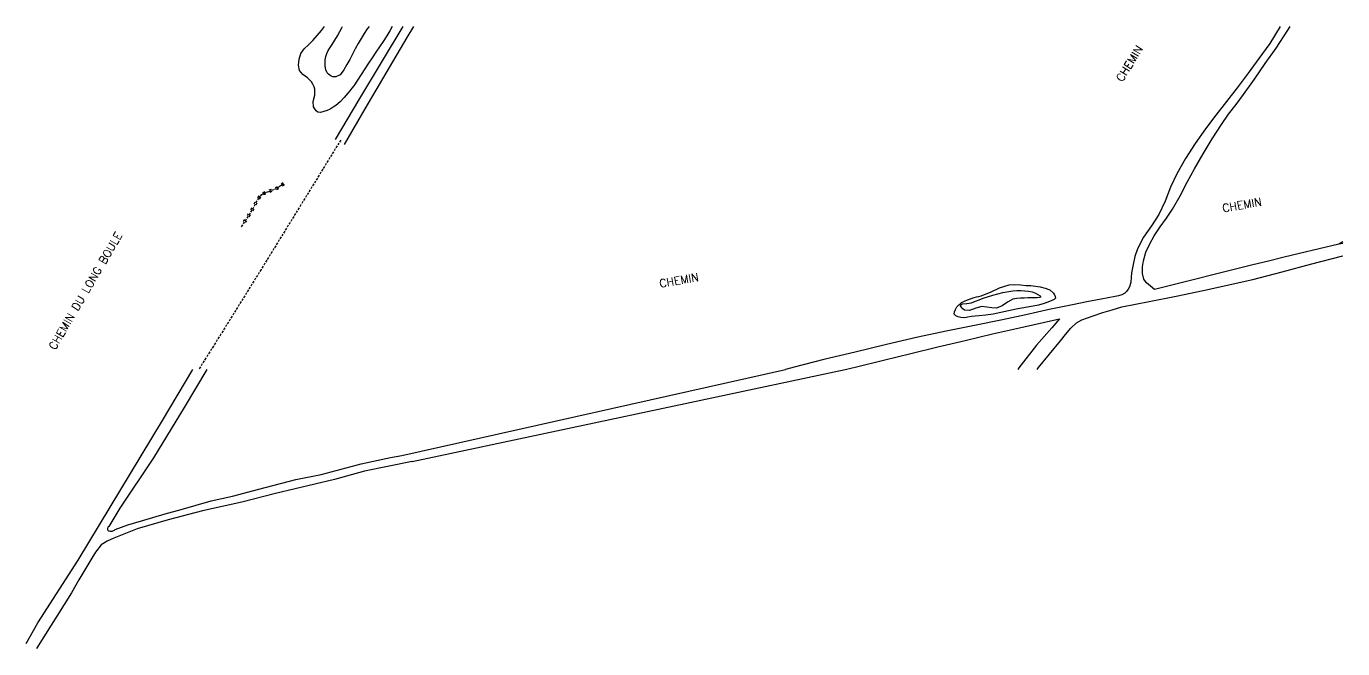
# Model space of a CAD drawing. Header units: millimetres. Extents: x 112069 to 113000, y 130019 to 131000.
# Drawn here: x 112712.2 to 113000, y 130864 to 131000 of the extents above; entities that cross this region are included whole.
import ezdxf

# ---------------------------------------------------------------- set-up
doc = ezdxf.new("R2010")
doc.units = ezdxf.units.MM
doc.linetypes.add('DASHED', pattern=[0.75, 0.5, -0.25])
doc.layers.get('0').update_dxf_attribs({"linetype": 'CONTINUOUS'})
for name, color, linetype in [('W0070', 7, 'DASHED'), ('W0071', 7, 'CONTINUOUS'), ('W0211', 2, 'CONTINUOUS'), ('W0214', 2, 'CONTINUOUS'), ('W0220', 5, 'DASHED'), ('W0989', 7, 'CONTINUOUS')]:
    doc.layers.add(name, color=color, linetype=linetype)
doc.styles.get("Standard").update_dxf_attribs({"font": 'romans.shx', "width": 0.85})

# ---------------------------------------------------------------- blocks, each defined once
blk = doc.blocks.new('t220o')
at = {"color": 0, "linetype": 'Continuous'}
for p, q in [((-0.25, 0.25), (0.25, 0.25)), ((-0.25, -0.25), (0.25, -0.25))]:
    blk.add_line(p, q, dxfattribs=at)

msp = doc.modelspace()

# ---------------------------------------------------------------- linework, layer by layer
at = {"layer": 'W0070'}
msp.add_lwpolyline([(112780.91, 130975.14), (112772.21, 130960.99), (112763.49, 130946.85), (112754.73, 130932.74), (112753.08, 130930.12), (112751.43, 130927.5), (112749.86, 130925)], dxfattribs=at)
at = {"layer": 'W0071'}
for points in [[(112794.5, 131000), (112789.96, 130992.49), (112784.82, 130983.89), (112779.67, 130975.28)], [(112781.77, 130974.16), (112786.29, 130981.97), (112790.82, 130989.79), (112795.41, 130997.56), (112796.88, 131000)], [(112986.31, 131000), (112984.05, 130996.24)], [(112985.46, 130995.25), (112988, 130999.15), (112988.55, 131000)], [(112984.05, 130996.24), (112981.7, 130992.99), (112979.34, 130989.75), (112976.95, 130986.53), (112974.62, 130983.56), (112972.25, 130980.62), (112969.98, 130977.6), (112967.77, 130974.41), (112965.65, 130971.15), (112963.73, 130967.78), (112962.38, 130964.83), (112961.16, 130961.81), (112959.81, 130958.86), (112958.21, 130956.37), (112956.48, 130953.94), (112955.12, 130951.36), (112954.58, 130949.67), (112954.17, 130947.92), (112953.84, 130946.16), (112953.75, 130945.11), (112953.69, 130944.06), (112953.42, 130943.09), (112953.13, 130942.57), (112952.76, 130942.07), (112952.34, 130941.65), (112951.71, 130941.33), (112951, 130941.13), (112950.28, 130940.93), (112947.17, 130940.35), (112944.07, 130939.76), (112940.96, 130939.16), (112935.85, 130938.09), (112930.75, 130936.96), (112925.65, 130935.85), (112919.47, 130934.59), (112913.29, 130933.36), (112907.12, 130932.06), (112900.26, 130930.48), (112893.42, 130928.82), (112886.58, 130927.17), (112880.03, 130925.48), (112878.19, 130925)], [(112980.38, 130947.86), (112958.89, 130942.47), (112958.01, 130943.2), (112957.14, 130943.93), (112956.5, 130944.76), (112956.2, 130946.01), (112956.24, 130947.41), (112956.43, 130948.78), (112956.97, 130950.64), (112957.84, 130952.44), (112958.81, 130954.18), (112960.06, 130956.16), (112961.45, 130958.07), (112962.79, 130960.01), (112964.45, 130962.93), (112966, 130965.92), (112967.59, 130968.88), (112969.49, 130972.15), (112971.44, 130975.39), (112973.5, 130978.56), (112975.07, 130980.77), (112976.69, 130982.95), (112978.31, 130985.13), (112980.71, 130988.49), (112983.08, 130991.87), (112985.46, 130995.25)], [(113000, 130952.56), (112999.17, 130952.37), (112990.58, 130950.37), (112987.18, 130949.54), (112983.78, 130948.7), (112980.38, 130947.86)], [(112980.33, 130944.65), (112986.79, 130946.37), (112993.25, 130948.1), (112999.73, 130949.75), (113000, 130949.81)], [(112933.19, 130925), (112933.52, 130925.42), (112935.89, 130928.38), (112938.33, 130931.28), (112939.42, 130932.68), (112940.53, 130934.07), (112941.81, 130935.21), (112942.96, 130935.82), (112944.21, 130936.29), (112945.47, 130936.74), (112947.53, 130937.44), (112949.62, 130938.07), (112951.71, 130938.7), (112957.66, 130939.87), (112963.6, 130941.05), (112969.53, 130942.27), (112973.13, 130943.05), (112976.74, 130943.85), (112980.33, 130944.65)], [(112891.21, 130925), (112893.67, 130925.6), (112899.62, 130927.05), (112905.56, 130928.5), (112911.51, 130929.93), (112917.45, 130931.36), (112923.4, 130932.77), (112929.36, 130934.14), (112932.27, 130934.78), (112935.18, 130935.41), (112938.1, 130936.04), (112936.41, 130934.13), (112934.73, 130932.22), (112933.08, 130930.29), (112929.2, 130925.35), (112928.94, 130925)], [(112714.72, 130869.67), (112723.52, 130883.33), (112741.97, 130913.82), (112748.57, 130925)], [(112751.62, 130925), (112746.67, 130916.68), (112740, 130905.68), (112732.63, 130894.67), (112730.18, 130890.7), (112730.1, 130890.63), (112730.03, 130890.57), (112729.98, 130890.47), (112729.97, 130890.37), (112729.92, 130890.23), (112729.92, 130890.12), (112729.93, 130890), (112729.98, 130889.87), (112730.22, 130889.77), (112730.47, 130889.7), (112730.7, 130889.68), (112730.92, 130889.68), (112731.12, 130889.73), (112731.32, 130889.8), (112731.48, 130889.9), (112731.6, 130890.02), (112734.4, 130891.08), (112737.87, 130892.07), (112742.53, 130893.48), (112746.02, 130894.42), (112752.57, 130896.27), (112757.22, 130897.33), (112762.98, 130898.83), (112771.1, 130900.93), (112776.63, 130902.08), (112785.37, 130904.42), (112791.82, 130905.8), (112794.27, 130906.22)], [(112794.27, 130906.22), (112878.19, 130925)], [(112796.53, 130904.9), (112891.21, 130925)], [(112796.53, 130904.9), (112786.08, 130902.8), (112779.57, 130900.97), (112766.67, 130897.92), (112759.32, 130896.03), (112750.72, 130894.12), (112743.17, 130892.18), (112736.43, 130890.18), (112731.27, 130888.12), (112729.83, 130887.5), (112728.52, 130886.68), (112727.27, 130885.08), (112726.27, 130883.37), (112723.68, 130879.03), (112722.07, 130876.17), (112714.4, 130863.99), (112714.4, 130863.99)], [(112712.17, 130865.09), (112714.72, 130869.67)]]:
    msp.add_lwpolyline(points, dxfattribs=at)
at = {"layer": 'W0211'}
for points in [[(112787.1, 131000), (112786.73, 130999.46), (112786.04, 130998.42), (112785.36, 130997.33), (112784.71, 130996.23), (112784.07, 130995.12), (112783.48, 130993.94), (112782.91, 130992.76), (112782.24, 130991.63), (112781.57, 130990.51), (112780.81, 130989.43), (112779.85, 130988.93), (112779.52, 130988.94), (112779.17, 130989), (112778.84, 130989.11), (112778.51, 130989.31), (112778.21, 130989.57), (112777.95, 130989.86), (112777.65, 130990.51), (112777.52, 130991.27), (112777.49, 130992.03), (112777.53, 130992.71), (112777.66, 130993.38), (112777.85, 130994.03), (112778.18, 130994.73), (112778.61, 130995.4), (112779.04, 130996.06), (112779.62, 130996.99), (112780.21, 130997.91), (112780.75, 130998.86), (112781.17, 130999.67), (112781.32, 131000)], [(113000, 130952.93), (112999.17, 130952.37)]]:
    msp.add_lwpolyline(points, dxfattribs=at)
msp.add_lwpolyline([(112921.41, 130940.58), (112923.53, 130941.28), (112925.7, 130941.84), (112927.9, 130942.17), (112928.77, 130942.24), (112929.64, 130942.26), (112930.51, 130942.22), (112931.32, 130942.12), (112932.12, 130941.96), (112932.87, 130941.67), (112933.35, 130941.39), (112933.82, 130941.07), (112933.99, 130940.83), (112933.73, 130940.74), (112933.23, 130940.7), (112932.72, 130940.68), (112931.95, 130940.64), (112931.17, 130940.63), (112930.39, 130940.61), (112929.55, 130940.56), (112928.72, 130940.49), (112927.9, 130940.34), (112926.68, 130939.74), (112925.52, 130938.94), (112924.3, 130938.43), (112923.26, 130938.45), (112922.2, 130938.65), (112921.13, 130938.75), (112919.77, 130938.38), (112918.42, 130937.87), (112917.28, 130937.98), (112916.91, 130938.29), (112916.56, 130938.68), (112916.38, 130939.02), (112916.82, 130939.33), (112917.84, 130939.44), (112918.85, 130939.6), (112919.71, 130939.9), (112920.55, 130940.26)], close=True, dxfattribs=at)
at = {"layer": 'W0214'}
msp.add_lwpolyline([(112792.14, 131000), (112791.63, 130998.99), (112791.02, 130997.89), (112790.23, 130996.69), (112789.39, 130995.52), (112788.56, 130994.34), (112787.76, 130993.13), (112786.97, 130991.92), (112786.18, 130990.71), (112785.39, 130989.47), (112784.59, 130988.22), (112783.75, 130987.01), (112783.34, 130986.47), (112782.93, 130985.94), (112782.5, 130985.41), (112781.67, 130984.44), (112780.8, 130983.51), (112779.84, 130982.7), (112779.24, 130982.3), (112778.61, 130981.93), (112777.95, 130981.64), (112777.25, 130981.38), (112776.52, 130981.19), (112775.9, 130981.26), (112775.55, 130981.54), (112775.24, 130981.95), (112775, 130982.38), (112774.9, 130983.6), (112775.24, 130984.95), (112775.28, 130986.25), (112775.08, 130986.8), (112774.82, 130987.34), (112774.53, 130987.86), (112773.65, 130988.73), (112772.6, 130989.48), (112771.87, 130990.35), (112771.66, 130991.53), (112771.8, 130992.85), (112772.17, 130994.06), (112772.89, 130995.08), (112773.88, 130995.98), (112774.85, 130996.9), (112775.79, 130997.99), (112776.7, 130999.1), (112777.36, 131000)], dxfattribs=at)
msp.add_lwpolyline([(112927.05, 130943.51), (112928.28, 130943.56), (112929.53, 130943.49), (112930.78, 130943.39), (112931.81, 130943.33), (112932.84, 130943.24), (112933.84, 130943.06), (112934.93, 130942.78), (112936, 130942.38), (112936.77, 130941.71), (112936.98, 130941.34), (112937.16, 130940.94), (112937.18, 130940.59), (112936.91, 130940.29), (112936.41, 130940.07), (112935.91, 130939.87), (112934.74, 130939.42), (112933.52, 130939.09), (112932.29, 130938.82), (112931.07, 130938.59), (112929.85, 130938.41), (112928.64, 130938.21), (112926.94, 130937.84), (112925.25, 130937.43), (112923.55, 130937.09), (112922, 130936.88), (112920.43, 130936.73), (112918.86, 130936.58), (112918.07, 130936.45), (112917.28, 130936.32), (112916.53, 130936.36), (112915.96, 130936.52), (112915.4, 130936.76), (112915.07, 130937.09), (112915.09, 130937.57), (112915.34, 130938.15), (112915.65, 130938.67), (112916.64, 130939.62), (112918, 130940.26), (112919.43, 130940.72), (112919.94, 130940.85), (112920.45, 130940.95), (112920.96, 130941.07), (112923, 130941.89), (112924.99, 130942.88)], close=True, dxfattribs=at)
at = {"layer": 'W0220'}
msp.add_lwpolyline([(112759.22, 130956.19), (112760.06, 130957.48), (112760.9, 130958.76), (112761.69, 130960.07), (112762.05, 130960.74), (112762.39, 130961.41), (112762.77, 130962.06), (112763.05, 130962.49), (112763.35, 130962.92), (112763.7, 130963.27), (112764.17, 130963.55), (112764.7, 130963.74), (112765.24, 130963.93), (112765.82, 130964.16), (112766.41, 130964.38), (112766.98, 130964.65), (112767.49, 130964.97), (112767.98, 130965.32), (112768.47, 130965.68)], dxfattribs=at)

# ---------------------------------------------------------------- block references
for p, rotation in [((112767.01, 130964.67), 31.94475277641114), ((112768.25, 130965.52), 35.92294619927551), ((112762.34, 130961.31), 63.09692454715714), ((112763.12, 130962.59), 54.7076711269971), ((112764.23, 130963.57), 20.0606030197168), ((112765.63, 130964.09), 21.17497350247678), ((112760.86, 130958.71), 56.8287138371934), ((112761.64, 130959.99), 58.67686605105055), ((112760.04, 130957.45), 56.84917094747117)]:
    msp.add_blockref('t220o', p, dxfattribs=dict(at, rotation=rotation))

# ---------------------------------------------------------------- texts
at = {"layer": 'W0989'}
for s, rotation, p in [('CHEMIN', 58.2579, (112951.83, 130987.72)), ('CHEMIN', 9.9904, (112973.86, 130959.35)), ('CHEMIN DU LONG BOULE', 59.705, (112718.47, 130929.12)), ('CHEMIN', 9.9904, (112850.76, 130942.88))]:
    msp.add_text(s, height=1.75, rotation=rotation, dxfattribs=at).set_placement(p)

doc.saveas('drawing.dxf')
